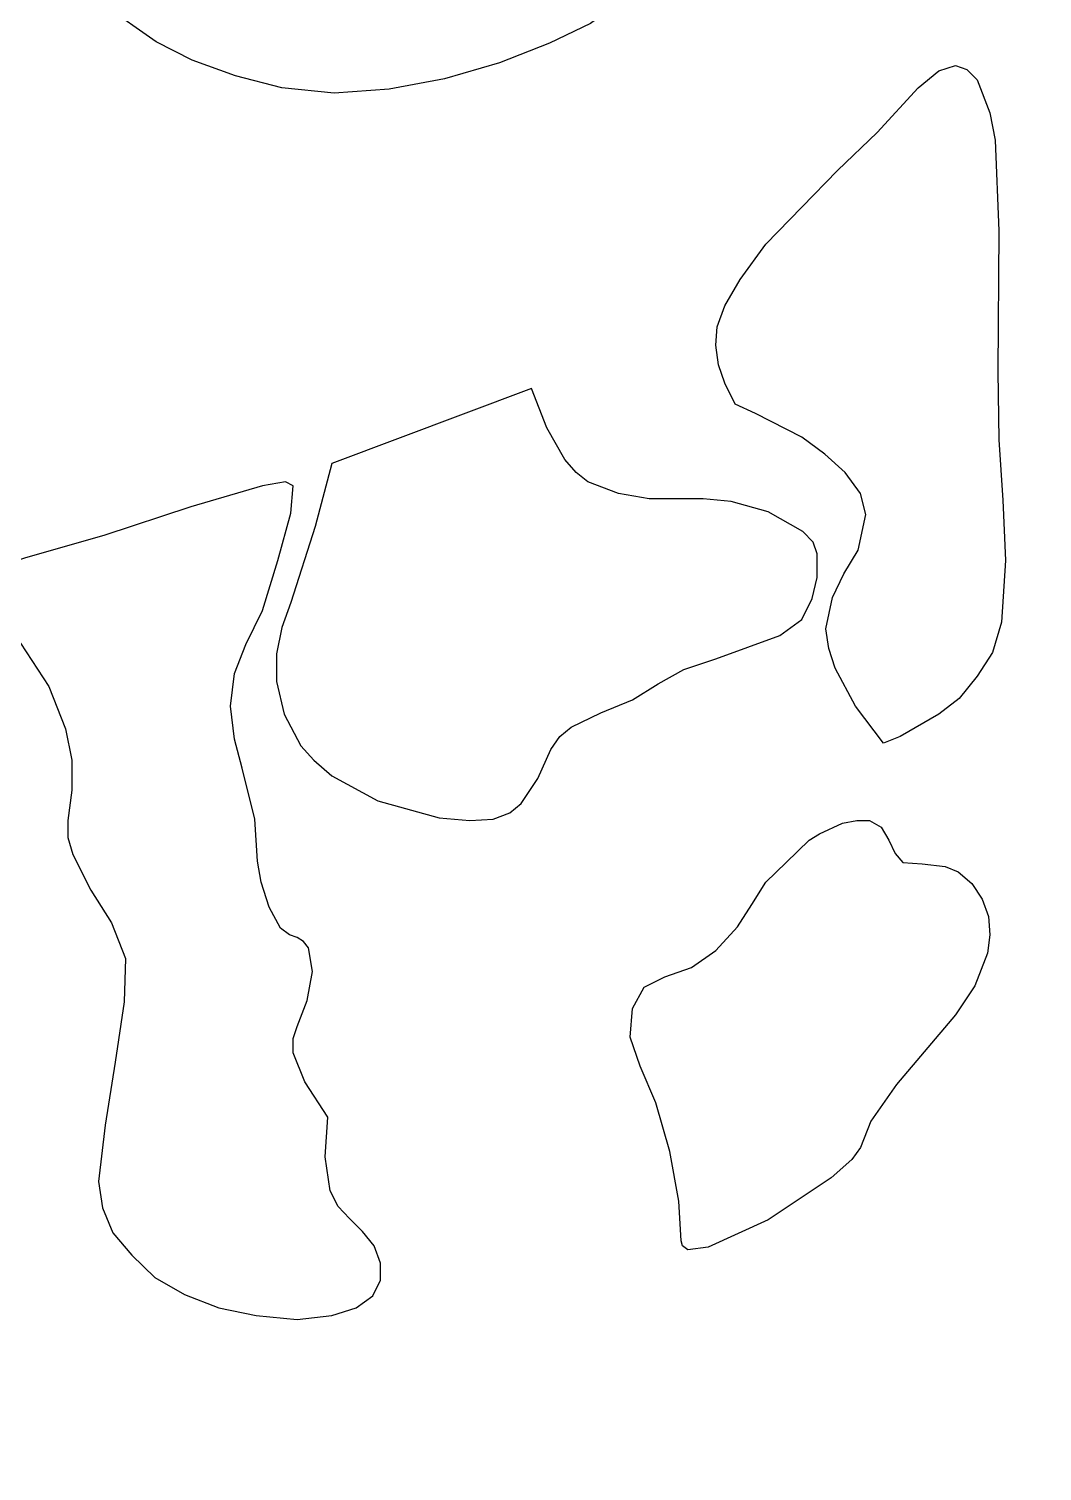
# Model space of a CAD drawing. Header units: centimetres. Extents: x -27 to -21, y -9 to 9.
# Drawn here: x -24.493 to -22.747, y -4.499 to -2.015 of the extents above; entities that cross this region are included whole.
import ezdxf

# ---------------------------------------------------------------- set-up
doc = ezdxf.new("R2010")
doc.units = ezdxf.units.CM
doc.header["$MEASUREMENT"] = 0
doc.layers.add('layer 1', color=7, linetype='Continuous')

msp = doc.modelspace()

# ---------------------------------------------------------------- linework, layer by layer
at = {"layer": 'layer 1', "color": 250, "lineweight": 30}
for points, knots in [([(-21.00043, -8.99444), (-21.00043, -8.99444), (-26.99914, -8.99536), (-26.99914, -8.99536), (-26.99914, -8.99536), (-26.99914, -8.99536), (-26.99914, 9.00077), (-26.99914, 9.00077), (-26.99914, 9.00077), (-26.99914, 9.00077), (-21.00043, 9.00077), (-21.00043, 9.00077), (-21.00043, 9.00077), (-21.00043, 9.00077), (-21.00043, -8.99444), (-21.00043, -8.99444)], [0, 0, 0, 0, 0.2, 0.2, 0.2, 0.2, 0.4, 0.4, 0.4, 0.4, 0.6, 0.6, 0.6, 0.6, 1, 1, 1, 1]), ([(-24.3947, -1.94682), (-24.3947, -1.94682), (-24.36404, -1.97392), (-24.36404, -1.97392), (-24.36404, -1.97392), (-24.36404, -1.97392), (-24.27339, -2.03716), (-24.27339, -2.03716), (-24.27339, -2.03716), (-24.27339, -2.03716), (-24.21174, -2.06888), (-24.21174, -2.06888), (-24.21174, -2.06888), (-24.21174, -2.06888), (-24.13675, -2.09598), (-24.13675, -2.09598), (-24.13675, -2.09598), (-24.13675, -2.09598), (-24.0571, -2.11645), (-24.0571, -2.11645), (-24.0571, -2.11645), (-24.0571, -2.11645), (-23.96679, -2.12549), (-23.96679, -2.12549), (-23.96679, -2.12549), (-23.96679, -2.12549), (-23.87181, -2.11866), (-23.87181, -2.11866), (-23.87181, -2.11866), (-23.87181, -2.11866), (-23.77683, -2.10059), (-23.77683, -2.10059), (-23.77683, -2.10059), (-23.77683, -2.10059), (-23.68185, -2.07349), (-23.68185, -2.07349), (-23.68185, -2.07349), (-23.68185, -2.07349), (-23.59587, -2.03956), (-23.59587, -2.03956), (-23.59587, -2.03956), (-23.59587, -2.03956), (-23.52522, -2.00563), (-23.52522, -2.00563), (-23.52522, -2.00563), (-23.52522, -2.00563), (-23.47223, -1.9671), (-23.47223, -1.9671), (-23.47223, -1.9671), (-23.47223, -1.9671), (-23.44357, -1.93317), (-23.44357, -1.93317), (-23.44357, -1.93317), (-23.44357, -1.93317), (-23.43924, -1.91953), (-23.43924, -1.91953), (-23.43924, -1.91953), (-23.43924, -1.91953), (-23.44124, -1.90607), (-23.44124, -1.90607), (-23.44124, -1.90607), (-23.44124, -1.90607), (-23.47023, -1.86993), (-23.47023, -1.86993), (-23.47023, -1.86993), (-23.47023, -1.86993), (-23.50089, -1.84042), (-23.50089, -1.84042), (-23.50089, -1.84042), (-23.50089, -1.84042), (-23.52955, -1.81111), (-23.52955, -1.81111), (-23.52955, -1.81111), (-23.52955, -1.81111), (-23.55388, -1.75893), (-23.55388, -1.75893), (-23.55388, -1.75893), (-23.55388, -1.75893), (-23.56954, -1.73403), (-23.56954, -1.73403), (-23.56954, -1.73403), (-23.56954, -1.73403), (-23.59154, -1.72279), (-23.59154, -1.72279), (-23.59154, -1.72279), (-23.59154, -1.72279), (-23.61586, -1.72057), (-23.61586, -1.72057), (-23.61586, -1.72057), (-23.61586, -1.72057), (-23.64452, -1.7274), (-23.64452, -1.7274), (-23.64452, -1.7274), (-23.64452, -1.7274), (-23.69085, -1.74768), (-23.69085, -1.74768), (-23.69085, -1.74768), (-23.69085, -1.74768), (-23.71284, -1.75893), (-23.71284, -1.75893), (-23.71284, -1.75893), (-23.71284, -1.75893), (-23.72817, -1.7545), (-23.72817, -1.7545), (-23.72817, -1.7545), (-23.72817, -1.7545), (-23.75917, -1.73403), (-23.75917, -1.73403), (-23.75917, -1.73403), (-23.75917, -1.73403), (-23.77683, -1.71154), (-23.77683, -1.71154), (-23.77683, -1.71154), (-23.77683, -1.71154), (-23.79016, -1.68443), (-23.79016, -1.68443), (-23.79016, -1.68443), (-23.79016, -1.68443), (-23.79449, -1.6459), (-23.79449, -1.6459), (-23.79449, -1.6459), (-23.79449, -1.6459), (-23.79216, -1.59832), (-23.79216, -1.59832), (-23.79216, -1.59832), (-23.79216, -1.59832), (-23.79016, -1.54854), (-23.79016, -1.54854), (-23.79016, -1.54854), (-23.79016, -1.54854), (-23.79882, -1.51922), (-23.79882, -1.51922), (-23.79882, -1.51922), (-23.79882, -1.51922), (-23.81449, -1.49894), (-23.81449, -1.49894), (-23.81449, -1.49894), (-23.81449, -1.49894), (-23.83415, -1.4853), (-23.83415, -1.4853), (-23.83415, -1.4853), (-23.83415, -1.4853), (-23.87847, -1.46944), (-23.87847, -1.46944), (-23.87847, -1.46944), (-23.87847, -1.46944), (-23.8938, -1.4604), (-23.8938, -1.4604), (-23.8938, -1.4604), (-23.8938, -1.4604), (-23.90047, -1.44233), (-23.90047, -1.44233), (-23.90047, -1.44233), (-23.90047, -1.44233), (-23.90713, -1.42426), (-23.90713, -1.42426), (-23.90713, -1.42426), (-23.90713, -1.42426), (-23.91813, -1.41523), (-23.91813, -1.41523), (-23.91813, -1.41523), (-23.91813, -1.41523), (-23.94679, -1.41062), (-23.94679, -1.41062), (-23.94679, -1.41062), (-23.94679, -1.41062), (-24.01311, -1.42426), (-24.01311, -1.42426), (-24.01311, -1.42426), (-24.01311, -1.42426), (-24.06143, -1.44012), (-24.06143, -1.44012), (-24.06143, -1.44012), (-24.06143, -1.44012), (-24.12775, -1.46723), (-24.12775, -1.46723), (-24.12775, -1.46723), (-24.12775, -1.46723), (-24.21374, -1.50798), (-24.21374, -1.50798), (-24.21374, -1.50798), (-24.21374, -1.50798), (-24.2314, -1.58929), (-24.2314, -1.58929), (-24.2314, -1.58929), (-24.2314, -1.58929), (-24.24473, -1.65714), (-24.24473, -1.65714), (-24.24473, -1.65714), (-24.24473, -1.65714), (-24.25139, -1.72057), (-24.25139, -1.72057), (-24.25139, -1.72057), (-24.25139, -1.72057), (-24.25806, -1.74086), (-24.25806, -1.74086), (-24.25806, -1.74086), (-24.25806, -1.74086), (-24.27572, -1.7545), (-24.27572, -1.7545), (-24.27572, -1.7545), (-24.27572, -1.7545), (-24.33071, -1.77257), (-24.33071, -1.77257), (-24.33071, -1.77257), (-24.33071, -1.77257), (-24.38603, -1.78621), (-24.38603, -1.78621), (-24.38603, -1.78621), (-24.38603, -1.78621), (-24.40369, -1.79525), (-24.40369, -1.79525), (-24.40369, -1.79525), (-24.40369, -1.79525), (-24.41036, -1.80871), (-24.41036, -1.80871), (-24.41036, -1.80871), (-24.41036, -1.80871), (-24.40136, -1.89242), (-24.40136, -1.89242), (-24.40136, -1.89242), (-24.40136, -1.89242), (-24.3947, -1.94682), (-24.3947, -1.94682)], [0, 0, 0, 0, 0.0175439, 0.0175439, 0.0175439, 0.0175439, 0.0350877, 0.0350877, 0.0350877, 0.0350877, 0.0526316, 0.0526316, 0.0526316, 0.0526316, 0.0701754, 0.0701754, 0.0701754, 0.0701754, 0.0877193, 0.0877193, 0.0877193, 0.0877193, 0.1052632, 0.1052632, 0.1052632, 0.1052632, 0.122807, 0.122807, 0.122807, 0.122807, 0.1403509, 0.1403509, 0.1403509, 0.1403509, 0.1578947, 0.1578947, 0.1578947, 0.1578947, 0.1754386, 0.1754386, 0.1754386, 0.1754386, 0.1929825, 0.1929825, 0.1929825, 0.1929825, 0.2105263, 0.2105263, 0.2105263, 0.2105263, 0.2280702, 0.2280702, 0.2280702, 0.2280702, 0.245614, 0.245614, 0.245614, 0.245614, 0.2631579, 0.2631579, 0.2631579, 0.2631579, 0.2807018, 0.2807018, 0.2807018, 0.2807018, 0.2982456, 0.2982456, 0.2982456, 0.2982456, 0.3157895, 0.3157895, 0.3157895, 0.3157895, 0.3333333, 0.3333333, 0.3333333, 0.3333333, 0.3508772, 0.3508772, 0.3508772, 0.3508772, 0.3684211, 0.3684211, 0.3684211, 0.3684211, 0.3859649, 0.3859649, 0.3859649, 0.3859649, 0.4035088, 0.4035088, 0.4035088, 0.4035088, 0.4210526, 0.4210526, 0.4210526, 0.4210526, 0.4385965, 0.4385965, 0.4385965, 0.4385965, 0.4561404, 0.4561404, 0.4561404, 0.4561404, 0.4736842, 0.4736842, 0.4736842, 0.4736842, 0.4912281, 0.4912281, 0.4912281, 0.4912281, 0.5087719, 0.5087719, 0.5087719, 0.5087719, 0.5263158, 0.5263158, 0.5263158, 0.5263158, 0.5438596, 0.5438596, 0.5438596, 0.5438596, 0.5614035, 0.5614035, 0.5614035, 0.5614035, 0.5789474, 0.5789474, 0.5789474, 0.5789474, 0.5964912, 0.5964912, 0.5964912, 0.5964912, 0.6140351, 0.6140351, 0.6140351, 0.6140351, 0.6315789, 0.6315789, 0.6315789, 0.6315789, 0.6491228, 0.6491228, 0.6491228, 0.6491228, 0.6666667, 0.6666667, 0.6666667, 0.6666667, 0.6842105, 0.6842105, 0.6842105, 0.6842105, 0.7017544, 0.7017544, 0.7017544, 0.7017544, 0.7192982, 0.7192982, 0.7192982, 0.7192982, 0.7368421, 0.7368421, 0.7368421, 0.7368421, 0.754386, 0.754386, 0.754386, 0.754386, 0.7719298, 0.7719298, 0.7719298, 0.7719298, 0.7894737, 0.7894737, 0.7894737, 0.7894737, 0.8070175, 0.8070175, 0.8070175, 0.8070175, 0.8245614, 0.8245614, 0.8245614, 0.8245614, 0.8421053, 0.8421053, 0.8421053, 0.8421053, 0.8596491, 0.8596491, 0.8596491, 0.8596491, 0.877193, 0.877193, 0.877193, 0.877193, 0.8947368, 0.8947368, 0.8947368, 0.8947368, 0.9122807, 0.9122807, 0.9122807, 0.9122807, 0.9298246, 0.9298246, 0.9298246, 0.9298246, 0.9473684, 0.9473684, 0.9473684, 0.9473684, 0.9649123, 0.9649123, 0.9649123, 0.9649123, 1, 1, 1, 1]), ([(-23.27594, -2.6615), (-23.27594, -2.6615), (-23.24061, -2.67735), (-23.24061, -2.67735), (-23.24061, -2.67735), (-23.24061, -2.67735), (-23.16096, -2.7181), (-23.16096, -2.7181), (-23.16096, -2.7181), (-23.16096, -2.7181), (-23.1213, -2.74761), (-23.1213, -2.74761), (-23.1213, -2.74761), (-23.1213, -2.74761), (-23.08598, -2.77914), (-23.08598, -2.77914), (-23.08598, -2.77914), (-23.08598, -2.77914), (-23.05965, -2.81546), (-23.05965, -2.81546), (-23.05965, -2.81546), (-23.05965, -2.81546), (-23.05065, -2.8516), (-23.05065, -2.8516), (-23.05065, -2.8516), (-23.05065, -2.8516), (-23.06398, -2.91263), (-23.06398, -2.91263), (-23.06398, -2.91263), (-23.06398, -2.91263), (-23.08831, -2.95338), (-23.08831, -2.95338), (-23.08831, -2.95338), (-23.08831, -2.95338), (-23.10797, -2.99413), (-23.10797, -2.99413), (-23.10797, -2.99413), (-23.10797, -2.99413), (-23.1193, -3.04834), (-23.1193, -3.04834), (-23.1193, -3.04834), (-23.1193, -3.04834), (-23.11464, -3.08227), (-23.11464, -3.08227), (-23.11464, -3.08227), (-23.11464, -3.08227), (-23.10364, -3.11619), (-23.10364, -3.11619), (-23.10364, -3.11619), (-23.10364, -3.11619), (-23.06832, -3.18184), (-23.06832, -3.18184), (-23.06832, -3.18184), (-23.06832, -3.18184), (-23.01999, -3.24527), (-23.01999, -3.24527), (-23.01999, -3.24527), (-23.01999, -3.24527), (-22.99133, -3.23383), (-22.99133, -3.23383), (-22.99133, -3.23383), (-22.99133, -3.23383), (-22.92501, -3.19548), (-22.92501, -3.19548), (-22.92501, -3.19548), (-22.92501, -3.19548), (-22.88969, -3.16819), (-22.88969, -3.16819), (-22.88969, -3.16819), (-22.88969, -3.16819), (-22.85869, -3.12984), (-22.85869, -3.12984), (-22.85869, -3.12984), (-22.85869, -3.12984), (-22.83237, -3.08909), (-22.83237, -3.08909), (-22.83237, -3.08909), (-22.83237, -3.08909), (-22.8167, -3.03709), (-22.8167, -3.03709), (-22.8167, -3.03709), (-22.8167, -3.03709), (-22.81004, -2.9307), (-22.81004, -2.9307), (-22.81004, -2.9307), (-22.81004, -2.9307), (-22.8147, -2.82671), (-22.8147, -2.82671), (-22.8147, -2.82671), (-22.8147, -2.82671), (-22.82137, -2.72271), (-22.82137, -2.72271), (-22.82137, -2.72271), (-22.82137, -2.72271), (-22.82337, -2.60508), (-22.82337, -2.60508), (-22.82337, -2.60508), (-22.82337, -2.60508), (-22.82137, -2.36298), (-22.82137, -2.36298), (-22.82137, -2.36298), (-22.82137, -2.36298), (-22.8277, -2.2068), (-22.8277, -2.2068), (-22.8277, -2.2068), (-22.8277, -2.2068), (-22.8367, -2.15941), (-22.8367, -2.15941), (-22.8367, -2.15941), (-22.8367, -2.15941), (-22.85869, -2.10281), (-22.85869, -2.10281), (-22.85869, -2.10281), (-22.85869, -2.10281), (-22.87636, -2.08474), (-22.87636, -2.08474), (-22.87636, -2.08474), (-22.87636, -2.08474), (-22.89635, -2.07791), (-22.89635, -2.07791), (-22.89635, -2.07791), (-22.89635, -2.07791), (-22.92501, -2.08695), (-22.92501, -2.08695), (-22.92501, -2.08695), (-22.92501, -2.08695), (-22.96034, -2.11645), (-22.96034, -2.11645), (-22.96034, -2.11645), (-22.96034, -2.11645), (-23.03099, -2.19334), (-23.03099, -2.19334), (-23.03099, -2.19334), (-23.03099, -2.19334), (-23.09931, -2.25898), (-23.09931, -2.25898), (-23.09931, -2.25898), (-23.09931, -2.25898), (-23.16096, -2.32223), (-23.16096, -2.32223), (-23.16096, -2.32223), (-23.16096, -2.32223), (-23.22295, -2.38566), (-23.22295, -2.38566), (-23.22295, -2.38566), (-23.22295, -2.38566), (-23.26694, -2.44669), (-23.26694, -2.44669), (-23.26694, -2.44669), (-23.26694, -2.44669), (-23.2936, -2.49186), (-23.2936, -2.49186), (-23.2936, -2.49186), (-23.2936, -2.49186), (-23.30693, -2.52819), (-23.30693, -2.52819), (-23.30693, -2.52819), (-23.30693, -2.52819), (-23.30893, -2.55972), (-23.30893, -2.55972), (-23.30893, -2.55972), (-23.30893, -2.55972), (-23.3046, -2.59364), (-23.3046, -2.59364), (-23.3046, -2.59364), (-23.3046, -2.59364), (-23.2936, -2.62536), (-23.2936, -2.62536), (-23.2936, -2.62536), (-23.2936, -2.62536), (-23.27594, -2.6615), (-23.27594, -2.6615)], [0, 0, 0, 0, 0.0227273, 0.0227273, 0.0227273, 0.0227273, 0.0454545, 0.0454545, 0.0454545, 0.0454545, 0.0681818, 0.0681818, 0.0681818, 0.0681818, 0.0909091, 0.0909091, 0.0909091, 0.0909091, 0.1136364, 0.1136364, 0.1136364, 0.1136364, 0.1363636, 0.1363636, 0.1363636, 0.1363636, 0.1590909, 0.1590909, 0.1590909, 0.1590909, 0.1818182, 0.1818182, 0.1818182, 0.1818182, 0.2045455, 0.2045455, 0.2045455, 0.2045455, 0.2272727, 0.2272727, 0.2272727, 0.2272727, 0.25, 0.25, 0.25, 0.25, 0.2727273, 0.2727273, 0.2727273, 0.2727273, 0.2954545, 0.2954545, 0.2954545, 0.2954545, 0.3181818, 0.3181818, 0.3181818, 0.3181818, 0.3409091, 0.3409091, 0.3409091, 0.3409091, 0.3636364, 0.3636364, 0.3636364, 0.3636364, 0.3863636, 0.3863636, 0.3863636, 0.3863636, 0.4090909, 0.4090909, 0.4090909, 0.4090909, 0.4318182, 0.4318182, 0.4318182, 0.4318182, 0.4545455, 0.4545455, 0.4545455, 0.4545455, 0.4772727, 0.4772727, 0.4772727, 0.4772727, 0.5, 0.5, 0.5, 0.5, 0.5227273, 0.5227273, 0.5227273, 0.5227273, 0.5454545, 0.5454545, 0.5454545, 0.5454545, 0.5681818, 0.5681818, 0.5681818, 0.5681818, 0.5909091, 0.5909091, 0.5909091, 0.5909091, 0.6136364, 0.6136364, 0.6136364, 0.6136364, 0.6363636, 0.6363636, 0.6363636, 0.6363636, 0.6590909, 0.6590909, 0.6590909, 0.6590909, 0.6818182, 0.6818182, 0.6818182, 0.6818182, 0.7045455, 0.7045455, 0.7045455, 0.7045455, 0.7272727, 0.7272727, 0.7272727, 0.7272727, 0.75, 0.75, 0.75, 0.75, 0.7727273, 0.7727273, 0.7727273, 0.7727273, 0.7954545, 0.7954545, 0.7954545, 0.7954545, 0.8181818, 0.8181818, 0.8181818, 0.8181818, 0.8409091, 0.8409091, 0.8409091, 0.8409091, 0.8636364, 0.8636364, 0.8636364, 0.8636364, 0.8863636, 0.8863636, 0.8863636, 0.8863636, 0.9090909, 0.9090909, 0.9090909, 0.9090909, 0.9318182, 0.9318182, 0.9318182, 0.9318182, 0.9545455, 0.9545455, 0.9545455, 0.9545455, 1, 1, 1, 1]), ([(-23.97112, -2.76328), (-23.97112, -2.76328), (-23.62686, -2.63439), (-23.62686, -2.63439), (-23.62686, -2.63439), (-23.62686, -2.63439), (-23.6002, -2.70225), (-23.6002, -2.70225), (-23.6002, -2.70225), (-23.6002, -2.70225), (-23.56954, -2.75664), (-23.56954, -2.75664), (-23.56954, -2.75664), (-23.56954, -2.75664), (-23.54955, -2.77914), (-23.54955, -2.77914), (-23.54955, -2.77914), (-23.54955, -2.77914), (-23.52955, -2.79499), (-23.52955, -2.79499), (-23.52955, -2.79499), (-23.52955, -2.79499), (-23.47656, -2.81546), (-23.47656, -2.81546), (-23.47656, -2.81546), (-23.47656, -2.81546), (-23.42391, -2.8245), (-23.42391, -2.8245), (-23.42391, -2.8245), (-23.42391, -2.8245), (-23.33093, -2.8245), (-23.33093, -2.8245), (-23.33093, -2.8245), (-23.33093, -2.8245), (-23.2826, -2.82892), (-23.2826, -2.82892), (-23.2826, -2.82892), (-23.2826, -2.82892), (-23.21862, -2.84699), (-23.21862, -2.84699), (-23.21862, -2.84699), (-23.21862, -2.84699), (-23.15896, -2.88092), (-23.15896, -2.88092), (-23.15896, -2.88092), (-23.15896, -2.88092), (-23.1413, -2.89899), (-23.1413, -2.89899), (-23.1413, -2.89899), (-23.1413, -2.89899), (-23.13463, -2.91945), (-23.13463, -2.91945), (-23.13463, -2.91945), (-23.13463, -2.91945), (-23.13463, -2.9602), (-23.13463, -2.9602), (-23.13463, -2.9602), (-23.13463, -2.9602), (-23.1433, -2.99634), (-23.1433, -2.99634), (-23.1433, -2.99634), (-23.1433, -2.99634), (-23.16096, -3.03248), (-23.16096, -3.03248), (-23.16096, -3.03248), (-23.16096, -3.03248), (-23.19862, -3.05977), (-23.19862, -3.05977), (-23.19862, -3.05977), (-23.19862, -3.05977), (-23.30893, -3.10034), (-23.30893, -3.10034), (-23.30893, -3.10034), (-23.30893, -3.10034), (-23.36425, -3.11841), (-23.36425, -3.11841), (-23.36425, -3.11841), (-23.36425, -3.11841), (-23.40824, -3.1433), (-23.40824, -3.1433), (-23.40824, -3.1433), (-23.40824, -3.1433), (-23.45257, -3.17059), (-23.45257, -3.17059), (-23.45257, -3.17059), (-23.45257, -3.17059), (-23.50755, -3.19308), (-23.50755, -3.19308), (-23.50755, -3.19308), (-23.50755, -3.19308), (-23.55821, -3.21798), (-23.55821, -3.21798), (-23.55821, -3.21798), (-23.55821, -3.21798), (-23.57821, -3.23383), (-23.57821, -3.23383), (-23.57821, -3.23383), (-23.57821, -3.23383), (-23.59354, -3.25651), (-23.59354, -3.25651), (-23.59354, -3.25651), (-23.59354, -3.25651), (-23.61586, -3.3063), (-23.61586, -3.3063), (-23.61586, -3.3063), (-23.61586, -3.3063), (-23.64452, -3.34926), (-23.64452, -3.34926), (-23.64452, -3.34926), (-23.64452, -3.34926), (-23.66419, -3.36512), (-23.66419, -3.36512), (-23.66419, -3.36512), (-23.66419, -3.36512), (-23.69285, -3.37636), (-23.69285, -3.37636), (-23.69285, -3.37636), (-23.69285, -3.37636), (-23.73284, -3.37858), (-23.73284, -3.37858), (-23.73284, -3.37858), (-23.73284, -3.37858), (-23.78583, -3.37415), (-23.78583, -3.37415), (-23.78583, -3.37415), (-23.78583, -3.37415), (-23.89147, -3.34465), (-23.89147, -3.34465), (-23.89147, -3.34465), (-23.89147, -3.34465), (-23.97112, -3.30169), (-23.97112, -3.30169), (-23.97112, -3.30169), (-23.97112, -3.30169), (-24.00211, -3.27458), (-24.00211, -3.27458), (-24.00211, -3.27458), (-24.00211, -3.27458), (-24.02411, -3.24969), (-24.02411, -3.24969), (-24.02411, -3.24969), (-24.02411, -3.24969), (-24.05277, -3.19548), (-24.05277, -3.19548), (-24.05277, -3.19548), (-24.05277, -3.19548), (-24.0661, -3.13887), (-24.0661, -3.13887), (-24.0661, -3.13887), (-24.0661, -3.13887), (-24.0661, -3.0913), (-24.0661, -3.0913), (-24.0661, -3.0913), (-24.0661, -3.0913), (-24.0571, -3.04613), (-24.0571, -3.04613), (-24.0571, -3.04613), (-24.0571, -3.04613), (-24.04177, -3.00317), (-24.04177, -3.00317), (-24.04177, -3.00317), (-24.04177, -3.00317), (-23.99978, -2.87188), (-23.99978, -2.87188), (-23.99978, -2.87188), (-23.99978, -2.87188), (-23.97112, -2.76328), (-23.97112, -2.76328)], [0, 0, 0, 0, 0.0232558, 0.0232558, 0.0232558, 0.0232558, 0.0465116, 0.0465116, 0.0465116, 0.0465116, 0.0697674, 0.0697674, 0.0697674, 0.0697674, 0.0930233, 0.0930233, 0.0930233, 0.0930233, 0.1162791, 0.1162791, 0.1162791, 0.1162791, 0.1395349, 0.1395349, 0.1395349, 0.1395349, 0.1627907, 0.1627907, 0.1627907, 0.1627907, 0.1860465, 0.1860465, 0.1860465, 0.1860465, 0.2093023, 0.2093023, 0.2093023, 0.2093023, 0.2325581, 0.2325581, 0.2325581, 0.2325581, 0.255814, 0.255814, 0.255814, 0.255814, 0.2790698, 0.2790698, 0.2790698, 0.2790698, 0.3023256, 0.3023256, 0.3023256, 0.3023256, 0.3255814, 0.3255814, 0.3255814, 0.3255814, 0.3488372, 0.3488372, 0.3488372, 0.3488372, 0.372093, 0.372093, 0.372093, 0.372093, 0.3953488, 0.3953488, 0.3953488, 0.3953488, 0.4186047, 0.4186047, 0.4186047, 0.4186047, 0.4418605, 0.4418605, 0.4418605, 0.4418605, 0.4651163, 0.4651163, 0.4651163, 0.4651163, 0.4883721, 0.4883721, 0.4883721, 0.4883721, 0.5116279, 0.5116279, 0.5116279, 0.5116279, 0.5348837, 0.5348837, 0.5348837, 0.5348837, 0.5581395, 0.5581395, 0.5581395, 0.5581395, 0.5813953, 0.5813953, 0.5813953, 0.5813953, 0.6046512, 0.6046512, 0.6046512, 0.6046512, 0.627907, 0.627907, 0.627907, 0.627907, 0.6511628, 0.6511628, 0.6511628, 0.6511628, 0.6744186, 0.6744186, 0.6744186, 0.6744186, 0.6976744, 0.6976744, 0.6976744, 0.6976744, 0.7209302, 0.7209302, 0.7209302, 0.7209302, 0.744186, 0.744186, 0.744186, 0.744186, 0.7674419, 0.7674419, 0.7674419, 0.7674419, 0.7906977, 0.7906977, 0.7906977, 0.7906977, 0.8139535, 0.8139535, 0.8139535, 0.8139535, 0.8372093, 0.8372093, 0.8372093, 0.8372093, 0.8604651, 0.8604651, 0.8604651, 0.8604651, 0.8837209, 0.8837209, 0.8837209, 0.8837209, 0.9069767, 0.9069767, 0.9069767, 0.9069767, 0.9302326, 0.9302326, 0.9302326, 0.9302326, 0.9534884, 0.9534884, 0.9534884, 0.9534884, 1, 1, 1, 1]), ([(-24.03744, -2.80182), (-24.03744, -2.80182), (-24.04177, -2.84939), (-24.04177, -2.84939), (-24.04177, -2.84939), (-24.04177, -2.84939), (-24.06377, -2.9307), (-24.06377, -2.9307), (-24.06377, -2.9307), (-24.06377, -2.9307), (-24.09043, -3.01663), (-24.09043, -3.01663), (-24.09043, -3.01663), (-24.09043, -3.01663), (-24.11909, -3.07545), (-24.11909, -3.07545), (-24.11909, -3.07545), (-24.11909, -3.07545), (-24.13875, -3.12523), (-24.13875, -3.12523), (-24.13875, -3.12523), (-24.13875, -3.12523), (-24.14542, -3.18184), (-24.14542, -3.18184), (-24.14542, -3.18184), (-24.14542, -3.18184), (-24.13875, -3.23844), (-24.13875, -3.23844), (-24.13875, -3.23844), (-24.13875, -3.23844), (-24.12542, -3.28823), (-24.12542, -3.28823), (-24.12542, -3.28823), (-24.12542, -3.28823), (-24.10343, -3.37636), (-24.10343, -3.37636), (-24.10343, -3.37636), (-24.10343, -3.37636), (-24.09909, -3.44883), (-24.09909, -3.44883), (-24.09909, -3.44883), (-24.09909, -3.44883), (-24.09243, -3.48497), (-24.09243, -3.48497), (-24.09243, -3.48497), (-24.09243, -3.48497), (-24.0791, -3.52793), (-24.0791, -3.52793), (-24.0791, -3.52793), (-24.0791, -3.52793), (-24.05944, -3.56407), (-24.05944, -3.56407), (-24.05944, -3.56407), (-24.05944, -3.56407), (-24.04377, -3.5755), (-24.04377, -3.5755), (-24.04377, -3.5755), (-24.04377, -3.5755), (-24.03077, -3.57993), (-24.03077, -3.57993), (-24.03077, -3.57993), (-24.03077, -3.57993), (-24.01978, -3.58675), (-24.01978, -3.58675), (-24.01978, -3.58675), (-24.01978, -3.58675), (-24.01078, -3.598), (-24.01078, -3.598), (-24.01078, -3.598), (-24.01078, -3.598), (-24.00411, -3.63875), (-24.00411, -3.63875), (-24.00411, -3.63875), (-24.00411, -3.63875), (-24.01311, -3.68853), (-24.01311, -3.68853), (-24.01311, -3.68853), (-24.01311, -3.68853), (-24.03077, -3.73371), (-24.03077, -3.73371), (-24.03077, -3.73371), (-24.03077, -3.73371), (-24.03744, -3.75417), (-24.03744, -3.75417), (-24.03744, -3.75417), (-24.03744, -3.75417), (-24.03744, -3.77906), (-24.03744, -3.77906), (-24.03744, -3.77906), (-24.03744, -3.77906), (-24.01744, -3.82885), (-24.01744, -3.82885), (-24.01744, -3.82885), (-24.01744, -3.82885), (-23.97779, -3.88988), (-23.97779, -3.88988), (-23.97779, -3.88988), (-23.97779, -3.88988), (-23.98212, -3.95774), (-23.98212, -3.95774), (-23.98212, -3.95774), (-23.98212, -3.95774), (-23.97345, -4.01655), (-23.97345, -4.01655), (-23.97345, -4.01655), (-23.97345, -4.01655), (-23.96012, -4.04366), (-23.96012, -4.04366), (-23.96012, -4.04366), (-23.96012, -4.04366), (-23.94013, -4.06413), (-23.94013, -4.06413), (-23.94013, -4.06413), (-23.94013, -4.06413), (-23.91813, -4.08662), (-23.91813, -4.08662), (-23.91813, -4.08662), (-23.91813, -4.08662), (-23.89814, -4.11151), (-23.89814, -4.11151), (-23.89814, -4.11151), (-23.89814, -4.11151), (-23.88714, -4.14102), (-23.88714, -4.14102), (-23.88714, -4.14102), (-23.88714, -4.14102), (-23.88714, -4.17033), (-23.88714, -4.17033), (-23.88714, -4.17033), (-23.88714, -4.17033), (-23.90047, -4.19744), (-23.90047, -4.19744), (-23.90047, -4.19744), (-23.90047, -4.19744), (-23.92913, -4.2179), (-23.92913, -4.2179), (-23.92913, -4.2179), (-23.92913, -4.2179), (-23.97112, -4.23136), (-23.97112, -4.23136), (-23.97112, -4.23136), (-23.97112, -4.23136), (-24.03077, -4.23819), (-24.03077, -4.23819), (-24.03077, -4.23819), (-24.03077, -4.23819), (-24.10143, -4.23136), (-24.10143, -4.23136), (-24.10143, -4.23136), (-24.10143, -4.23136), (-24.16541, -4.2179), (-24.16541, -4.2179), (-24.16541, -4.2179), (-24.16541, -4.2179), (-24.22473, -4.19523), (-24.22473, -4.19523), (-24.22473, -4.19523), (-24.22473, -4.19523), (-24.27572, -4.16591), (-24.27572, -4.16591), (-24.27572, -4.16591), (-24.27572, -4.16591), (-24.31538, -4.12737), (-24.31538, -4.12737), (-24.31538, -4.12737), (-24.31538, -4.12737), (-24.34837, -4.08902), (-24.34837, -4.08902), (-24.34837, -4.08902), (-24.34837, -4.08902), (-24.36604, -4.04587), (-24.36604, -4.04587), (-24.36604, -4.04587), (-24.36604, -4.04587), (-24.3727, -4.0007), (-24.3727, -4.0007), (-24.3727, -4.0007), (-24.3727, -4.0007), (-24.3617, -3.90353), (-24.3617, -3.90353), (-24.3617, -3.90353), (-24.3617, -3.90353), (-24.34404, -3.79492), (-24.34404, -3.79492), (-24.34404, -3.79492), (-24.34404, -3.79492), (-24.32871, -3.69074), (-24.32871, -3.69074), (-24.32871, -3.69074), (-24.32871, -3.69074), (-24.32638, -3.61607), (-24.32638, -3.61607), (-24.32638, -3.61607), (-24.32638, -3.61607), (-24.35071, -3.55503), (-24.35071, -3.55503), (-24.35071, -3.55503), (-24.35071, -3.55503), (-24.38603, -3.49861), (-24.38603, -3.49861), (-24.38603, -3.49861), (-24.38603, -3.49861), (-24.41702, -3.4374), (-24.41702, -3.4374), (-24.41702, -3.4374), (-24.41702, -3.4374), (-24.42569, -3.40808), (-24.42569, -3.40808), (-24.42569, -3.40808), (-24.42569, -3.40808), (-24.42569, -3.37858), (-24.42569, -3.37858), (-24.42569, -3.37858), (-24.42569, -3.37858), (-24.41902, -3.32658), (-24.41902, -3.32658), (-24.41902, -3.32658), (-24.41902, -3.32658), (-24.41902, -3.27458), (-24.41902, -3.27458), (-24.41902, -3.27458), (-24.41902, -3.27458), (-24.43002, -3.22037), (-24.43002, -3.22037), (-24.43002, -3.22037), (-24.43002, -3.22037), (-24.45868, -3.14791), (-24.45868, -3.14791), (-24.45868, -3.14791), (-24.45868, -3.14791), (-24.50734, -3.07323), (-24.50734, -3.07323), (-24.50734, -3.07323), (-24.50734, -3.07323), (-24.55166, -3.00999), (-24.55166, -3.00999), (-24.55166, -3.00999), (-24.55166, -3.00999), (-24.56266, -2.9827), (-24.56266, -2.9827), (-24.56266, -2.9827), (-24.56266, -2.9827), (-24.56033, -2.95781), (-24.56033, -2.95781), (-24.56033, -2.95781), (-24.56033, -2.95781), (-24.54066, -2.93974), (-24.54066, -2.93974), (-24.54066, -2.93974), (-24.54066, -2.93974), (-24.49867, -2.92628), (-24.49867, -2.92628), (-24.49867, -2.92628), (-24.49867, -2.92628), (-24.36404, -2.88774), (-24.36404, -2.88774), (-24.36404, -2.88774), (-24.36404, -2.88774), (-24.21374, -2.83796), (-24.21374, -2.83796), (-24.21374, -2.83796), (-24.21374, -2.83796), (-24.09043, -2.80182), (-24.09043, -2.80182), (-24.09043, -2.80182), (-24.09043, -2.80182), (-24.05044, -2.79499), (-24.05044, -2.79499), (-24.05044, -2.79499), (-24.05044, -2.79499), (-24.03744, -2.80182), (-24.03744, -2.80182)], [0, 0, 0, 0, 0.0144928, 0.0144928, 0.0144928, 0.0144928, 0.0289855, 0.0289855, 0.0289855, 0.0289855, 0.0434783, 0.0434783, 0.0434783, 0.0434783, 0.057971, 0.057971, 0.057971, 0.057971, 0.0724638, 0.0724638, 0.0724638, 0.0724638, 0.0869565, 0.0869565, 0.0869565, 0.0869565, 0.1014493, 0.1014493, 0.1014493, 0.1014493, 0.115942, 0.115942, 0.115942, 0.115942, 0.1304348, 0.1304348, 0.1304348, 0.1304348, 0.1449275, 0.1449275, 0.1449275, 0.1449275, 0.1594203, 0.1594203, 0.1594203, 0.1594203, 0.173913, 0.173913, 0.173913, 0.173913, 0.1884058, 0.1884058, 0.1884058, 0.1884058, 0.2028986, 0.2028986, 0.2028986, 0.2028986, 0.2173913, 0.2173913, 0.2173913, 0.2173913, 0.2318841, 0.2318841, 0.2318841, 0.2318841, 0.2463768, 0.2463768, 0.2463768, 0.2463768, 0.2608696, 0.2608696, 0.2608696, 0.2608696, 0.2753623, 0.2753623, 0.2753623, 0.2753623, 0.2898551, 0.2898551, 0.2898551, 0.2898551, 0.3043478, 0.3043478, 0.3043478, 0.3043478, 0.3188406, 0.3188406, 0.3188406, 0.3188406, 0.3333333, 0.3333333, 0.3333333, 0.3333333, 0.3478261, 0.3478261, 0.3478261, 0.3478261, 0.3623188, 0.3623188, 0.3623188, 0.3623188, 0.3768116, 0.3768116, 0.3768116, 0.3768116, 0.3913043, 0.3913043, 0.3913043, 0.3913043, 0.4057971, 0.4057971, 0.4057971, 0.4057971, 0.4202899, 0.4202899, 0.4202899, 0.4202899, 0.4347826, 0.4347826, 0.4347826, 0.4347826, 0.4492754, 0.4492754, 0.4492754, 0.4492754, 0.4637681, 0.4637681, 0.4637681, 0.4637681, 0.4782609, 0.4782609, 0.4782609, 0.4782609, 0.4927536, 0.4927536, 0.4927536, 0.4927536, 0.5072464, 0.5072464, 0.5072464, 0.5072464, 0.5217391, 0.5217391, 0.5217391, 0.5217391, 0.5362319, 0.5362319, 0.5362319, 0.5362319, 0.5507246, 0.5507246, 0.5507246, 0.5507246, 0.5652174, 0.5652174, 0.5652174, 0.5652174, 0.5797101, 0.5797101, 0.5797101, 0.5797101, 0.5942029, 0.5942029, 0.5942029, 0.5942029, 0.6086957, 0.6086957, 0.6086957, 0.6086957, 0.6231884, 0.6231884, 0.6231884, 0.6231884, 0.6376812, 0.6376812, 0.6376812, 0.6376812, 0.6521739, 0.6521739, 0.6521739, 0.6521739, 0.6666667, 0.6666667, 0.6666667, 0.6666667, 0.6811594, 0.6811594, 0.6811594, 0.6811594, 0.6956522, 0.6956522, 0.6956522, 0.6956522, 0.7101449, 0.7101449, 0.7101449, 0.7101449, 0.7246377, 0.7246377, 0.7246377, 0.7246377, 0.7391304, 0.7391304, 0.7391304, 0.7391304, 0.7536232, 0.7536232, 0.7536232, 0.7536232, 0.7681159, 0.7681159, 0.7681159, 0.7681159, 0.7826087, 0.7826087, 0.7826087, 0.7826087, 0.7971014, 0.7971014, 0.7971014, 0.7971014, 0.8115942, 0.8115942, 0.8115942, 0.8115942, 0.826087, 0.826087, 0.826087, 0.826087, 0.8405797, 0.8405797, 0.8405797, 0.8405797, 0.8550725, 0.8550725, 0.8550725, 0.8550725, 0.8695652, 0.8695652, 0.8695652, 0.8695652, 0.884058, 0.884058, 0.884058, 0.884058, 0.8985507, 0.8985507, 0.8985507, 0.8985507, 0.9130435, 0.9130435, 0.9130435, 0.9130435, 0.9275362, 0.9275362, 0.9275362, 0.9275362, 0.942029, 0.942029, 0.942029, 0.942029, 0.9565217, 0.9565217, 0.9565217, 0.9565217, 0.9710145, 0.9710145, 0.9710145, 0.9710145, 1, 1, 1, 1]), ([(-23.36858, -4.10248), (-23.36858, -4.10248), (-23.36625, -4.11151), (-23.36625, -4.11151), (-23.36625, -4.11151), (-23.36625, -4.11151), (-23.35759, -4.11834), (-23.35759, -4.11834), (-23.35759, -4.11834), (-23.35759, -4.11834), (-23.32226, -4.11373), (-23.32226, -4.11373), (-23.32226, -4.11373), (-23.32226, -4.11373), (-23.21862, -4.06634), (-23.21862, -4.06634), (-23.21862, -4.06634), (-23.21862, -4.06634), (-23.11031, -3.99387), (-23.11031, -3.99387), (-23.11031, -3.99387), (-23.11031, -3.99387), (-23.07498, -3.96234), (-23.07498, -3.96234), (-23.07498, -3.96234), (-23.07498, -3.96234), (-23.05965, -3.94188), (-23.05965, -3.94188), (-23.05965, -3.94188), (-23.05965, -3.94188), (-23.04199, -3.8967), (-23.04199, -3.8967), (-23.04199, -3.8967), (-23.04199, -3.8967), (-22.99766, -3.83327), (-22.99766, -3.83327), (-22.99766, -3.83327), (-22.99766, -3.83327), (-22.89635, -3.71342), (-22.89635, -3.71342), (-22.89635, -3.71342), (-22.89635, -3.71342), (-22.86303, -3.66364), (-22.86303, -3.66364), (-22.86303, -3.66364), (-22.86303, -3.66364), (-22.84103, -3.60703), (-22.84103, -3.60703), (-22.84103, -3.60703), (-22.84103, -3.60703), (-22.8367, -3.5755), (-22.8367, -3.5755), (-22.8367, -3.5755), (-22.8367, -3.5755), (-22.83903, -3.54379), (-22.83903, -3.54379), (-22.83903, -3.54379), (-22.83903, -3.54379), (-22.85003, -3.51429), (-22.85003, -3.51429), (-22.85003, -3.51429), (-22.85003, -3.51429), (-22.86769, -3.48718), (-22.86769, -3.48718), (-22.86769, -3.48718), (-22.86769, -3.48718), (-22.89169, -3.4669), (-22.89169, -3.4669), (-22.89169, -3.4669), (-22.89169, -3.4669), (-22.91402, -3.45786), (-22.91402, -3.45786), (-22.91402, -3.45786), (-22.91402, -3.45786), (-22.95367, -3.45325), (-22.95367, -3.45325), (-22.95367, -3.45325), (-22.95367, -3.45325), (-22.98667, -3.45104), (-22.98667, -3.45104), (-22.98667, -3.45104), (-22.98667, -3.45104), (-23, -3.43518), (-23, -3.43518), (-23, -3.43518), (-23, -3.43518), (-23.01099, -3.4125), (-23.01099, -3.4125), (-23.01099, -3.4125), (-23.01099, -3.4125), (-23.02433, -3.39001), (-23.02433, -3.39001), (-23.02433, -3.39001), (-23.02433, -3.39001), (-23.04399, -3.37858), (-23.04399, -3.37858), (-23.04399, -3.37858), (-23.04399, -3.37858), (-23.06632, -3.37858), (-23.06632, -3.37858), (-23.06632, -3.37858), (-23.06632, -3.37858), (-23.09064, -3.38319), (-23.09064, -3.38319), (-23.09064, -3.38319), (-23.09064, -3.38319), (-23.1303, -3.40126), (-23.1303, -3.40126), (-23.1303, -3.40126), (-23.1303, -3.40126), (-23.14797, -3.4125), (-23.14797, -3.4125), (-23.14797, -3.4125), (-23.14797, -3.4125), (-23.18762, -3.45104), (-23.18762, -3.45104), (-23.18762, -3.45104), (-23.18762, -3.45104), (-23.22295, -3.48497), (-23.22295, -3.48497), (-23.22295, -3.48497), (-23.22295, -3.48497), (-23.24728, -3.52332), (-23.24728, -3.52332), (-23.24728, -3.52332), (-23.24728, -3.52332), (-23.27161, -3.56186), (-23.27161, -3.56186), (-23.27161, -3.56186), (-23.27161, -3.56186), (-23.30893, -3.60261), (-23.30893, -3.60261), (-23.30893, -3.60261), (-23.30893, -3.60261), (-23.35092, -3.63192), (-23.35092, -3.63192), (-23.35092, -3.63192), (-23.35092, -3.63192), (-23.39724, -3.64778), (-23.39724, -3.64778), (-23.39724, -3.64778), (-23.39724, -3.64778), (-23.43257, -3.66585), (-23.43257, -3.66585), (-23.43257, -3.66585), (-23.43257, -3.66585), (-23.45257, -3.70218), (-23.45257, -3.70218), (-23.45257, -3.70218), (-23.45257, -3.70218), (-23.4569, -3.75196), (-23.4569, -3.75196), (-23.4569, -3.75196), (-23.4569, -3.75196), (-23.43924, -3.80156), (-23.43924, -3.80156), (-23.43924, -3.80156), (-23.43924, -3.80156), (-23.41257, -3.86499), (-23.41257, -3.86499), (-23.41257, -3.86499), (-23.41257, -3.86499), (-23.38858, -3.9487), (-23.38858, -3.9487), (-23.38858, -3.9487), (-23.38858, -3.9487), (-23.37292, -4.03462), (-23.37292, -4.03462), (-23.37292, -4.03462), (-23.37292, -4.03462), (-23.36858, -4.10248), (-23.36858, -4.10248)], [0, 0, 0, 0, 0.0227273, 0.0227273, 0.0227273, 0.0227273, 0.0454545, 0.0454545, 0.0454545, 0.0454545, 0.0681818, 0.0681818, 0.0681818, 0.0681818, 0.0909091, 0.0909091, 0.0909091, 0.0909091, 0.1136364, 0.1136364, 0.1136364, 0.1136364, 0.1363636, 0.1363636, 0.1363636, 0.1363636, 0.1590909, 0.1590909, 0.1590909, 0.1590909, 0.1818182, 0.1818182, 0.1818182, 0.1818182, 0.2045455, 0.2045455, 0.2045455, 0.2045455, 0.2272727, 0.2272727, 0.2272727, 0.2272727, 0.25, 0.25, 0.25, 0.25, 0.2727273, 0.2727273, 0.2727273, 0.2727273, 0.2954545, 0.2954545, 0.2954545, 0.2954545, 0.3181818, 0.3181818, 0.3181818, 0.3181818, 0.3409091, 0.3409091, 0.3409091, 0.3409091, 0.3636364, 0.3636364, 0.3636364, 0.3636364, 0.3863636, 0.3863636, 0.3863636, 0.3863636, 0.4090909, 0.4090909, 0.4090909, 0.4090909, 0.4318182, 0.4318182, 0.4318182, 0.4318182, 0.4545455, 0.4545455, 0.4545455, 0.4545455, 0.4772727, 0.4772727, 0.4772727, 0.4772727, 0.5, 0.5, 0.5, 0.5, 0.5227273, 0.5227273, 0.5227273, 0.5227273, 0.5454545, 0.5454545, 0.5454545, 0.5454545, 0.5681818, 0.5681818, 0.5681818, 0.5681818, 0.5909091, 0.5909091, 0.5909091, 0.5909091, 0.6136364, 0.6136364, 0.6136364, 0.6136364, 0.6363636, 0.6363636, 0.6363636, 0.6363636, 0.6590909, 0.6590909, 0.6590909, 0.6590909, 0.6818182, 0.6818182, 0.6818182, 0.6818182, 0.7045455, 0.7045455, 0.7045455, 0.7045455, 0.7272727, 0.7272727, 0.7272727, 0.7272727, 0.75, 0.75, 0.75, 0.75, 0.7727273, 0.7727273, 0.7727273, 0.7727273, 0.7954545, 0.7954545, 0.7954545, 0.7954545, 0.8181818, 0.8181818, 0.8181818, 0.8181818, 0.8409091, 0.8409091, 0.8409091, 0.8409091, 0.8636364, 0.8636364, 0.8636364, 0.8636364, 0.8863636, 0.8863636, 0.8863636, 0.8863636, 0.9090909, 0.9090909, 0.9090909, 0.9090909, 0.9318182, 0.9318182, 0.9318182, 0.9318182, 0.9545455, 0.9545455, 0.9545455, 0.9545455, 1, 1, 1, 1])]:
    msp.add_open_spline(points, degree=3, knots=knots, dxfattribs=at)

doc.saveas('drawing.dxf')
